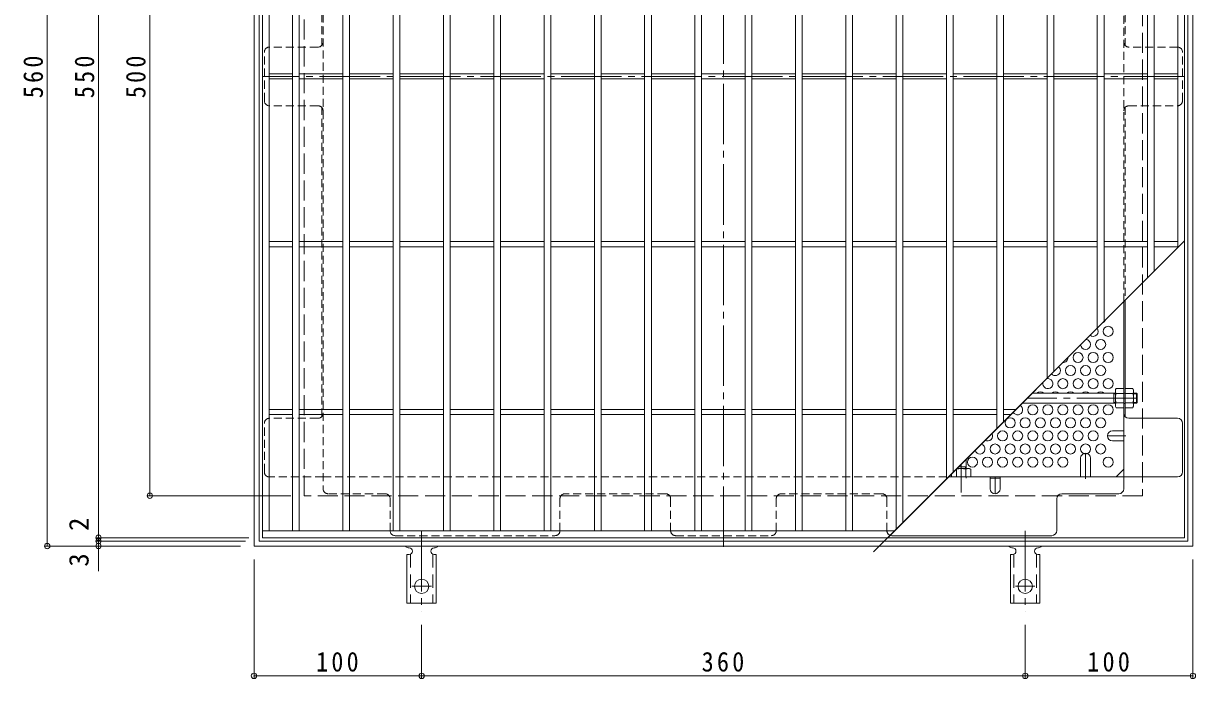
# Model space of a CAD drawing. Units: millimetres at full size, sheet at 1:4. Extents: x -912 to 1076, y -781 to 765.
# Drawn here: x -912 to -213, y -16 to 375 of the extents above; entities that cross this region are included whole.
import ezdxf
from ezdxf.enums import TextEntityAlignment as Align

# ---------------------------------------------------------------- set-up
doc = ezdxf.new("R2010")
doc.units = ezdxf.units.MM
doc.header["$LTSCALE"] = 4
doc.header["$PDMODE"] = 32
doc.header["$PDSIZE"] = 3.2
for name, pattern in [('CHAIN1', [8, 5, -1, 1, -1]), ('CHAIN2', [12, 9, -1, 1, -1]), ('DASHED1', [1.8, 1.2, -0.6]), ('DASHED2', [3, 2, -1]), ('DASHED3', [4, 3, -1])]:
    doc.linetypes.add(name, pattern=pattern)
for name, color, linetype, lineweight in [('A-1_躯体', 3, 'Continuous', 9), ('A-2_仕上', 3, 'Continuous', 9), ('A-4_その他', 7, 'Continuous', 9), ('A-6_寸法', 2, 'Continuous', 9), ('A-7_ハッチ', 2, 'Continuous', 9), ('A-8_記号', 2, 'Continuous', 9), ('A-A_ﾊｯﾁ-ﾜｸ', 3, 'Continuous', 9), ('A-B_ﾊｯﾁ', 2, 'Continuous', 9)]:
    doc.layers.add(name, color=color, linetype=linetype, lineweight=lineweight)
doc.styles.add('ＭＳ ゴシック', font='')
doc.styles.get('ＭＳ ゴシック').set_extended_font_data('MS Gothic')

msp = doc.modelspace()

# ---------------------------------------------------------------- linework, layer by layer
at = {"layer": 'A-1_躯体', "color": 2}
for p, q in [((-774.713, 63.162), (-774.713, 623.162)), ((-214.713, 623.162), (-214.713, 63.162)), ((-771.713, 66.162), (-771.713, 620.162)), ((-217.713, 620.162), (-217.713, 66.162)), ((-214.713, 63.162), (-774.713, 63.162)), ((-217.713, 66.162), (-771.713, 66.162))]:
    msp.add_line(p, q, dxfattribs=at)
at = {"layer": 'A-1_躯体', "color": 2, "linetype": 'DASHED3'}
for p, q in [((-744.713, 93.162), (-744.713, 593.161)), ((-244.713, 593.161), (-244.713, 93.162)), ((-244.713, 93.162), (-744.713, 93.162))]:
    msp.add_line(p, q, dxfattribs=at)
at = {"layer": 'A-1_躯体'}
for p, q in [((-260.913, 154.359), (-310.517, 154.359)), ((-261.913, 148.359), (-261.913, 154.359)), ((-261.913, 153.859), (-260.913, 153.859)), ((-248.413, 154.359), (-250.113, 154.359)), ((-250.113, 153.859), (-247.913, 153.859)), ((-248.413, 148.359), (-248.413, 154.359)), ((-248.413, 154.359), (-247.913, 153.859)), ((-247.913, 148.859), (-247.913, 153.859)), ((-260.913, 148.359), (-316.517, 148.359)), ((-261.913, 148.859), (-260.913, 148.859)), ((-250.113, 148.859), (-247.913, 148.859)), ((-248.413, 148.359), (-250.113, 148.359)), ((-248.413, 148.359), (-247.913, 148.859)), ((-349.913, 114.963), (-349.913, 109.359)), ((-355.413, 109.463), (-355.413, 109.359)), ((-354.517, 110.359), (-349.913, 110.359)), ((-350.413, 110.359), (-350.413, 109.359))]:
    msp.add_line(p, q, dxfattribs=at)
at = {"layer": 'A-1_躯体', "linetype": 'CHAIN2'}
for p, q in [((-247.913, 151.359), (-313.517, 151.359)), ((-352.913, 111.963), (-352.913, 95.126))]:
    msp.add_line(p, q, dxfattribs=at)
at = {"layer": 'A-2_仕上'}
for p, q in [((-769.713, 68.162), (-769.713, 618.162)), ((-765.713, 72.162), (-765.713, 614.162)), ((-751.713, 72.162), (-751.713, 614.162)), ((-747.713, 72.162), (-747.713, 614.162)), ((-721.713, 72.162), (-721.713, 614.162)), ((-717.713, 72.162), (-717.713, 614.162)), ((-691.713, 72.162), (-691.713, 614.162)), ((-687.713, 72.162), (-687.713, 614.162)), ((-661.713, 72.162), (-661.713, 614.162)), ((-657.713, 72.162), (-657.713, 614.162)), ((-631.713, 72.162), (-631.713, 614.162)), ((-627.713, 72.162), (-627.713, 614.162)), ((-601.713, 72.162), (-601.713, 614.162)), ((-597.713, 72.162), (-597.713, 614.162)), ((-571.713, 72.162), (-571.713, 614.162)), ((-567.713, 72.162), (-567.713, 614.162)), ((-541.713, 72.162), (-541.713, 614.162)), ((-537.713, 72.162), (-537.713, 614.162)), ((-511.713, 72.162), (-511.713, 614.162)), ((-507.713, 72.162), (-507.713, 614.162)), ((-481.713, 72.162), (-481.713, 614.162)), ((-477.713, 72.162), (-477.713, 614.162)), ((-451.713, 72.162), (-451.713, 614.162)), ((-447.713, 72.162), (-447.713, 614.162)), ((-421.713, 72.162), (-421.713, 614.162)), ((-417.713, 72.162), (-417.713, 614.162)), ((-391.713, 73.163), (-391.713, 614.162)), ((-387.713, 77.162), (-387.713, 614.162)), ((-361.713, 103.163), (-361.713, 614.162)), ((-357.713, 107.163), (-357.713, 614.162)), ((-331.713, 133.162), (-331.713, 614.162)), ((-327.713, 137.162), (-327.713, 614.162)), ((-301.713, 163.162), (-301.713, 614.162)), ((-297.713, 167.162), (-297.713, 614.162)), ((-271.713, 193.163), (-271.713, 614.162)), ((-267.713, 197.163), (-267.713, 614.162)), ((-241.713, 223.163), (-241.713, 614.162)), ((-237.713, 227.163), (-237.713, 614.162)), ((-223.713, 241.163), (-223.713, 614.162)), ((-765.713, 344.662), (-751.713, 344.662)), ((-747.713, 344.662), (-721.713, 344.662)), ((-717.713, 344.662), (-691.713, 344.662)), ((-687.713, 344.662), (-661.713, 344.662)), ((-657.713, 344.662), (-631.713, 344.662)), ((-627.713, 344.662), (-601.713, 344.662)), ((-597.713, 344.662), (-571.713, 344.662)), ((-567.713, 344.662), (-541.713, 344.662)), ((-537.713, 344.662), (-511.713, 344.662)), ((-507.713, 344.662), (-481.713, 344.662)), ((-477.713, 344.662), (-451.713, 344.662)), ((-447.713, 344.662), (-421.713, 344.662)), ((-417.713, 344.662), (-391.713, 344.662)), ((-387.713, 344.662), (-361.713, 344.662)), ((-357.713, 344.662), (-331.713, 344.662)), ((-327.713, 344.662), (-301.713, 344.662)), ((-297.713, 344.662), (-271.713, 344.662)), ((-267.713, 344.662), (-241.713, 344.662)), ((-237.713, 344.662), (-223.713, 344.662)), ((-765.713, 341.661), (-751.713, 341.661)), ((-747.713, 341.661), (-721.713, 341.661)), ((-717.713, 341.661), (-691.713, 341.661)), ((-687.713, 341.661), (-661.713, 341.661)), ((-657.713, 341.661), (-631.713, 341.661)), ((-627.713, 341.661), (-601.713, 341.661)), ((-597.713, 341.661), (-571.713, 341.661)), ((-567.713, 341.661), (-541.713, 341.661)), ((-537.713, 341.661), (-511.713, 341.661)), ((-507.713, 341.661), (-481.713, 341.661)), ((-477.713, 341.661), (-451.713, 341.661)), ((-447.713, 341.661), (-421.713, 341.661)), ((-417.713, 341.661), (-391.713, 341.661)), ((-387.713, 341.661), (-361.713, 341.661)), ((-357.713, 341.661), (-331.713, 341.661)), ((-327.713, 341.661), (-301.713, 341.661)), ((-297.713, 341.661), (-271.713, 341.661)), ((-267.713, 341.661), (-241.713, 341.661)), ((-237.713, 341.661), (-223.713, 341.661)), ((-219.713, 245.162), (-405.238, 59.637)), ((-219.713, 245.162), (-396.713, 68.163)), ((-765.713, 244.661), (-751.713, 244.661)), ((-765.713, 241.662), (-751.713, 241.662)), ((-747.713, 244.661), (-721.713, 244.661)), ((-747.713, 241.662), (-721.713, 241.662)), ((-717.713, 244.661), (-691.713, 244.661)), ((-717.713, 241.662), (-691.713, 241.662)), ((-687.713, 244.661), (-661.713, 244.661)), ((-687.713, 241.662), (-661.713, 241.662)), ((-657.713, 244.661), (-631.713, 244.661)), ((-657.713, 241.662), (-631.713, 241.662)), ((-627.713, 244.661), (-601.713, 244.661)), ((-627.713, 241.662), (-601.713, 241.662)), ((-597.713, 244.661), (-571.713, 244.661)), ((-597.713, 241.662), (-571.713, 241.662)), ((-567.713, 244.661), (-541.713, 244.661)), ((-567.713, 241.662), (-541.713, 241.662)), ((-537.713, 244.661), (-511.713, 244.661)), ((-537.713, 241.662), (-511.713, 241.662)), ((-507.713, 244.661), (-481.713, 244.661)), ((-507.713, 241.662), (-481.713, 241.662)), ((-477.713, 244.661), (-451.713, 244.661)), ((-477.713, 241.662), (-451.713, 241.662)), ((-447.713, 244.661), (-421.713, 244.661)), ((-447.713, 241.662), (-421.713, 241.662)), ((-417.713, 244.661), (-391.713, 244.661)), ((-417.713, 241.662), (-391.713, 241.662)), ((-387.713, 244.661), (-361.713, 244.661)), ((-387.713, 241.662), (-361.713, 241.662)), ((-357.713, 244.661), (-331.713, 244.661)), ((-357.713, 241.662), (-331.713, 241.662)), ((-327.713, 244.661), (-301.713, 244.661)), ((-327.713, 241.662), (-301.713, 241.662)), ((-297.713, 244.661), (-271.713, 244.661)), ((-297.713, 241.662), (-271.713, 241.662)), ((-267.713, 244.661), (-241.713, 244.661)), ((-267.713, 241.662), (-241.713, 241.662)), ((-237.713, 244.661), (-223.713, 244.661)), ((-237.713, 241.662), (-223.713, 241.662)), ((-765.713, 144.661), (-751.713, 144.661)), ((-765.713, 141.662), (-751.713, 141.662)), ((-747.713, 144.661), (-721.713, 144.661)), ((-747.713, 141.662), (-721.713, 141.662)), ((-717.713, 144.661), (-691.713, 144.661)), ((-717.713, 141.662), (-691.713, 141.662)), ((-687.713, 144.661), (-661.713, 144.661)), ((-687.713, 141.662), (-661.713, 141.662)), ((-657.713, 144.661), (-631.713, 144.661)), ((-657.713, 141.662), (-631.713, 141.662)), ((-627.713, 144.661), (-601.713, 144.661)), ((-627.713, 141.662), (-601.713, 141.662)), ((-597.713, 144.661), (-571.713, 144.661)), ((-597.713, 141.662), (-571.713, 141.662)), ((-567.713, 144.661), (-541.713, 144.661)), ((-567.713, 141.662), (-541.713, 141.662)), ((-537.713, 144.661), (-511.713, 144.661)), ((-537.713, 141.662), (-511.713, 141.662)), ((-507.713, 144.661), (-481.713, 144.661)), ((-507.713, 141.662), (-481.713, 141.662)), ((-477.713, 144.661), (-451.713, 144.661)), ((-477.713, 141.662), (-451.713, 141.662)), ((-447.713, 144.661), (-421.713, 144.661)), ((-447.713, 141.662), (-421.713, 141.662)), ((-417.713, 144.661), (-391.713, 144.661)), ((-417.713, 141.662), (-391.713, 141.662)), ((-387.713, 144.661), (-361.713, 144.661)), ((-387.713, 141.662), (-361.713, 141.662)), ((-357.713, 144.661), (-331.713, 144.661)), ((-357.713, 141.662), (-331.713, 141.662)), ((-327.713, 144.661), (-320.214, 144.661)), ((-327.713, 141.662), (-323.214, 141.662)), ((-392.714, 72.162), (-769.713, 72.162))]:
    msp.add_line(p, q, dxfattribs=at)
msp.add_lwpolyline([(-219.713, 618.162), (-219.713, 68.162), (-769.713, 68.162)], dxfattribs=at)
at = {"layer": 'A-4_その他'}
for p, q in [((-898.054, 63.162), (-898.054, 623.162)), ((-867.449, 68.162), (-867.449, 618.162)), ((-836.844, 593.161), (-836.844, 93.162)), ((-838.044, 93.162), (-752.713, 93.162)), ((-899.254, 63.162), (-782.713, 63.162)), ((-868.649, 68.162), (-777.713, 68.162)), ((-868.649, 66.162), (-779.713, 66.162)), ((-867.449, 66.162), (-867.449, 68.162)), ((-867.449, 48.286), (-867.449, 66.162)), ((-774.713, -15.415), (-774.713, 55.162)), ((-214.713, -15.415), (-214.713, 55.162)), ((-674.712, -15.415), (-674.712, 16.162)), ((-314.713, -15.415), (-314.713, 16.162)), ((-774.713, -14.215), (-674.712, -14.215)), ((-674.712, -14.215), (-314.713, -14.215)), ((-314.713, -14.215), (-214.713, -14.215))]:
    msp.add_line(p, q, dxfattribs=at)
for p in [(-836.844, 93.162), (-898.054, 63.162), (-867.449, 68.162), (-867.449, 66.162), (-867.449, 63.162), (-774.713, -14.215), (-674.712, -14.215), (-314.713, -14.215), (-214.713, -14.215)]:
    msp.add_point(p, dxfattribs=at)
at = {"layer": 'A-6_寸法'}
for centre in [(-265.213, 191.175), (-269.713, 183.38), (-283.213, 175.586), (-274.213, 175.586), (-265.213, 175.586), (-287.713, 167.792), (-278.713, 167.792), (-269.713, 167.792), (-292.213, 159.998), (-283.213, 159.998), (-274.213, 159.998), (-265.213, 159.998), (-310.213, 144.409), (-301.213, 144.409), (-292.213, 144.409), (-283.213, 144.409), (-274.213, 144.409), (-265.213, 144.409), (-323.713, 136.615), (-314.713, 136.615), (-305.713, 136.615), (-296.713, 136.615), (-287.713, 136.615), (-278.713, 136.615), (-269.713, 136.615), (-328.213, 128.821), (-319.213, 128.821), (-310.213, 128.821), (-301.213, 128.821), (-292.213, 128.821), (-283.213, 128.821), (-274.213, 128.821), (-332.713, 121.027), (-323.713, 121.027), (-314.713, 121.027), (-305.713, 121.027), (-296.713, 121.027), (-287.713, 121.027), (-278.713, 121.027), (-269.713, 121.027), (-346.213, 113.232), (-337.213, 113.232), (-328.213, 113.232), (-319.213, 113.232), (-310.213, 113.232), (-301.213, 113.232), (-292.213, 113.232), (-265.213, 113.232)]:
    msp.add_circle(centre, 3, dxfattribs=at)
for centre, start, end in [((-269.713, 198.969), 288.78971, 341.21029), ((-274.213, 191.175), 231.93377, 38.06623), ((-278.713, 183.38), 184.02458, 85.97542), ((-292.213, 175.586), 268.56112, 1.43888), ((-296.713, 167.792), 219.99003, 50.00997), ((-301.213, 159.998), 165.25559, 104.74441), ((-305.713, 152.204), 45.92, 134.08), ((-296.713, 152.204), 45.92, 134.08), ((-287.713, 152.204), 45.92, 134.08), ((-278.713, 152.204), 45.92, 134.08), ((-269.713, 152.204), 45.92, 134.08), ((-319.213, 144.409), 207.81966, 62.18034), ((-337.213, 128.821), 240.8444, 29.1556), ((-341.713, 121.027), 194.77273, 75.22727)]:
    msp.add_arc(centre, 3, start, end, dxfattribs=at)
at = {"layer": 'A-7_ハッチ', "linetype": 'CHAIN2'}
for p, q in [((-494.713, 626.759), (-494.713, 59.565)), ((-219.556, 343.162), (-769.438, 343.162))]:
    msp.add_line(p, q, dxfattribs=at)
at = {"layer": 'A-7_ハッチ', "linetype": 'DASHED1'}
for p, q in [((-733.513, 588.966), (-733.513, 97.359)), ((-255.913, 208.963), (-255.913, 588.966)), ((-734.313, 546.004), (-734.313, 361.623)), ((-255.113, 546.009), (-255.113, 361.623)), ((-768.516, 328.662), (-768.516, 357.663)), ((-736.513, 360.663), (-765.516, 360.663)), ((-223.909, 360.663), (-252.913, 360.663)), ((-220.909, 328.662), (-220.909, 357.663)), ((-736.513, 325.662), (-765.516, 325.662)), ((-734.313, 140.32), (-734.313, 324.701)), ((-255.113, 140.32), (-255.113, 324.701)), ((-252.913, 325.662), (-223.909, 325.662)), ((-255.113, 154.359), (-255.913, 154.359)), ((-255.113, 148.159), (-255.913, 148.159)), ((-768.516, 107.359), (-768.516, 136.36)), ((-736.513, 139.36), (-765.516, 139.36)), ((-733.513, 104.359), (-765.516, 104.359)), ((-733.513, 104.359), (-360.517, 104.359)), ((-349.913, 104.359), (-349.913, 103.559)), ((-696.512, 94.359), (-730.513, 94.359)), ((-693.512, 91.359), (-693.512, 72.359)), ((-592.213, 91.359), (-592.213, 72.359)), ((-529.213, 94.359), (-589.213, 94.359)), ((-526.213, 91.359), (-526.213, 72.359)), ((-463.213, 91.359), (-463.213, 72.359)), ((-400.213, 94.359), (-460.213, 94.359)), ((-397.213, 91.359), (-397.213, 72.359)), ((-690.512, 69.359), (-595.213, 69.359)), ((-523.213, 69.359), (-466.213, 69.359))]:
    msp.add_line(p, q, dxfattribs=at)
at = {"layer": 'A-7_ハッチ'}
for p, q in [((-255.113, 140.32), (-255.113, 209.763)), ((-255.913, 97.359), (-255.913, 208.963)), ((-223.909, 139.36), (-252.913, 139.36)), ((-220.909, 107.359), (-220.909, 136.36)), ((-260.525, 104.359), (-255.913, 108.971)), ((-360.517, 104.359), (-223.909, 104.359)), ((-335.713, 103.559), (-329.713, 103.559)), ((-295.914, 72.359), (-295.914, 91.359)), ((-292.914, 94.359), (-258.913, 94.359)), ((-394.213, 69.359), (-298.914, 69.359))]:
    msp.add_line(p, q, dxfattribs=at)
at = {"layer": 'A-7_ハッチ', "linetype": 'DASHED1'}
for centre, start, end in [((-736.513, 363.663), 270, 0), ((-252.913, 363.663), 180, 270), ((-765.516, 357.663), 90, 180), ((-223.909, 357.663), 0, 90), ((-765.516, 328.662), 180, 270), ((-223.909, 328.662), 270, 0), ((-736.513, 322.662), 0, 90), ((-252.913, 322.662), 90, 180), ((-736.513, 142.36), 270, 0), ((-765.516, 136.36), 90, 180), ((-765.516, 107.359), 180, 270), ((-730.513, 97.359), 180, 270), ((-696.512, 91.359), 0, 90), ((-589.213, 91.359), 90, 180), ((-529.213, 91.359), 0, 90), ((-460.213, 91.359), 90, 180), ((-400.213, 91.359), 0, 90), ((-690.512, 72.359), 180, 270), ((-595.213, 72.359), 270, 0), ((-523.213, 72.359), 180, 270), ((-466.213, 72.359), 270, 0), ((-394.213, 72.359), 180, 248.56473)]:
    msp.add_arc(centre, 3, start, end, dxfattribs=at)
at = {"layer": 'A-7_ハッチ'}
for centre, start, end in [((-252.913, 142.36), 180, 270), ((-223.909, 136.36), 0, 90), ((-223.909, 107.359), 270, 0), ((-292.914, 91.359), 90, 180), ((-258.913, 97.359), 270, 0), ((-298.914, 72.359), 270, 0), ((-394.213, 72.359), 248.56473, 270)]:
    msp.add_arc(centre, 3, start, end, dxfattribs=at)
at = {"layer": 'A-8_記号', "linetype": 'CHAIN1'}
for p, q in [((-254.713, 128.821), (-265.713, 128.821)), ((-278.713, 103.159), (-278.713, 118.509)), ((-332.713, 104.359), (-332.713, 94.359))]:
    msp.add_line(p, q, dxfattribs=at)
at = {"layer": 'A-8_記号'}
for p, q in [((-262.713, 131.821), (-255.913, 131.821)), ((-262.713, 125.821), (-255.913, 125.821)), ((-281.713, 115.509), (-281.713, 104.359)), ((-275.713, 115.509), (-275.713, 104.359)), ((-335.713, 97.359), (-335.713, 104.359)), ((-329.713, 97.359), (-329.713, 104.359))]:
    msp.add_line(p, q, dxfattribs=at)
for centre, start, end in [((-262.713, 128.821), 90, 270), ((-278.713, 115.509), 0, 180), ((-332.713, 97.359), 180, 0)]:
    msp.add_arc(centre, 3, start, end, dxfattribs=at)
at = {"layer": 'A-A_ﾊｯﾁ-ﾜｸ', "color": 7, "linetype": 'CHAIN2'}
for p, q in [((-674.712, 72.163), (-674.712, 24.162)), ((-314.713, 72.163), (-314.713, 24.162)), ((-668.936, 39.162), (-680.488, 39.162)), ((-308.937, 39.162), (-320.489, 39.162))]:
    msp.add_line(p, q, dxfattribs=at)
at = {"layer": 'A-A_ﾊｯﾁ-ﾜｸ'}
for p, q in [((-683.462, 58.162), (-682.212, 58.162)), ((-683.462, 58.162), (-683.462, 29.162)), ((-682.208, 62.162), (-682.721, 62.162)), ((-666.713, 62.162), (-667.212, 62.162)), ((-665.962, 58.162), (-667.212, 58.162)), ((-665.962, 58.162), (-665.962, 29.162)), ((-323.463, 58.162), (-322.213, 58.162)), ((-323.463, 58.162), (-323.463, 29.162)), ((-322.208, 62.162), (-322.721, 62.162)), ((-306.713, 62.162), (-307.213, 62.162)), ((-305.963, 58.162), (-307.213, 58.162)), ((-305.963, 58.162), (-305.963, 29.162)), ((-683.462, 29.162), (-665.962, 29.162)), ((-323.463, 29.162), (-305.963, 29.162))]:
    msp.add_line(p, q, dxfattribs=at)
at = {"layer": 'A-A_ﾊｯﾁ-ﾜｸ', "linetype": 'DASHED2'}
for p, q in [((-681.462, 58.308), (-681.462, 29.162)), ((-667.962, 58.308), (-667.962, 29.162)), ((-321.463, 58.308), (-321.463, 29.162)), ((-307.963, 58.308), (-307.963, 29.162))]:
    msp.add_line(p, q, dxfattribs=at)
at = {"layer": 'A-A_ﾊｯﾁ-ﾜｸ'}
for centre in [(-674.712, 39.162), (-314.713, 39.162)]:
    msp.add_circle(centre, 4.25, dxfattribs=at)
for centre, start, end in [((-682.713, 64.162), 209.99928, 269.75838), ((-666.713, 64.162), 270.27597, 330.00049), ((-322.713, 64.162), 209.99928, 269.75838), ((-306.713, 64.162), 270.27597, 330.00049), ((-682.212, 60.162), 270, 89.86671), ((-667.212, 60.162), 90, 270), ((-322.213, 60.162), 270, 89.86671), ((-307.213, 60.162), 90, 270)]:
    msp.add_arc(centre, 2, start, end, dxfattribs=at)
at = {"layer": 'A-B_ﾊｯﾁ'}
for p, q in [((-260.913, 156.359), (-260.48, 157.109)), ((-260.913, 146.359), (-260.913, 156.359)), ((-255.913, 157.109), (-260.48, 157.109)), ((-260.48, 154.222), (-255.913, 154.222)), ((-255.913, 145.609), (-255.913, 157.109)), ((-255.113, 145.609), (-255.113, 157.109)), ((-255.113, 157.109), (-250.546, 157.109)), ((-250.546, 154.222), (-255.113, 154.222)), ((-250.113, 156.359), (-250.546, 157.109)), ((-250.113, 146.359), (-250.113, 156.359)), ((-260.48, 148.495), (-255.913, 148.495)), ((-250.546, 148.495), (-255.113, 148.495)), ((-260.913, 146.359), (-260.48, 145.609)), ((-255.913, 145.609), (-260.48, 145.609)), ((-255.113, 145.609), (-250.546, 145.609)), ((-250.113, 146.359), (-250.546, 145.609)), ((-358.663, 104.359), (-358.663, 106.213)), ((-355.776, 108.926), (-355.776, 104.359)), ((-355.517, 109.359), (-347.913, 109.359)), ((-350.05, 108.926), (-350.05, 104.359)), ((-347.913, 109.359), (-347.163, 108.926))]:
    msp.add_line(p, q, dxfattribs=at)
msp.add_lwpolyline([(-358.663, 104.359), (-347.163, 104.359), (-347.163, 108.926)], dxfattribs=at)
for centre, radius, start, end in [((-257.631, 155.464), 3.29, 149.99998, 176.07924), ((-258.178, 155.699), 2.735, 180.2103, 212.68507), ((-251.23, 151.359), 9.683, 162.79973, 197.20026), ((-253.395, 155.464), 3.29, 3.92076, 30.00002), ((-252.848, 155.699), 2.735, 327.31493, 359.7897), ((-259.796, 151.359), 9.683, 342.79974, 17.20027), ((-258.178, 147.019), 2.735, 147.31491, 179.78969), ((-257.631, 147.253), 3.29, 183.92075, 210), ((-252.848, 147.019), 2.735, 0.21031, 32.68509), ((-253.395, 147.253), 3.29, 330, 356.07925), ((-357.253, 106.624), 2.735, 57.31491, 59.9618), ((-352.913, 99.676), 9.683, 72.79973, 107.20026), ((-348.573, 106.624), 2.735, 90.2103, 122.68507), ((-348.808, 106.077), 3.29, 59.99998, 86.07924)]:
    msp.add_arc(centre, radius, start, end, dxfattribs=at)

# ---------------------------------------------------------------- texts
at = {"layer": 'A-4_その他', "color": 2, "style": 'ＭＳ ゴシック'}
for s, p in [('2', (-869.849, 72.166)), ('3', (-869.849, 50.877))]:
    msp.add_text(s, height=11.73, rotation=90, dxfattribs=at).set_placement(p, align=Align.BOTTOM_LEFT)
at = {"layer": 'A-4_その他', "color": 2, "char_height": 11.73, "attachment_point": 7, "rotation": 90, "style": 'ＭＳ ゴシック'}
for s, insert in [('\\T1.27;\\W0.9;560', (-900.454, 330.162)), ('\\T1.27;\\W0.9;550', (-869.849, 330.162)), ('\\T1.27;\\W0.9;500', (-839.244, 330.162))]:
    msp.add_mtext(s, dxfattribs=dict(at, insert=insert))
at = {"layer": 'A-4_その他', "color": 2, "char_height": 11.73, "attachment_point": 7, "style": 'ＭＳ ゴシック'}
for s, insert in [('\\T1.27;\\W0.9;100', (-737.713, -11.815)), ('\\T1.27;\\W0.9;360', (-507.713, -11.815)), ('\\T1.27;\\W0.9;100', (-277.713, -11.815))]:
    msp.add_mtext(s, dxfattribs=dict(at, insert=insert))

doc.saveas('drawing.dxf')
